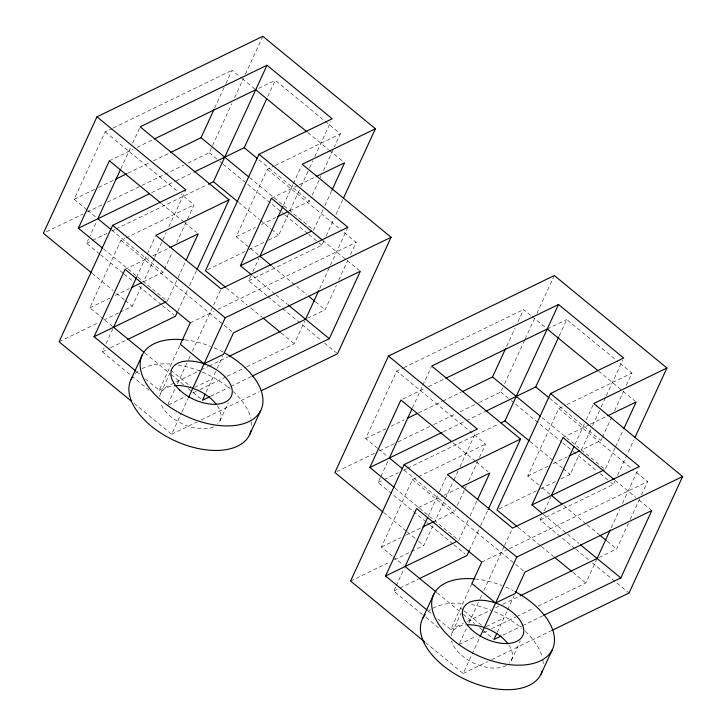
<?xml version="1.0" encoding="UTF-8"?>
<svg xmlns="http://www.w3.org/2000/svg" width="726" height="726" viewBox="0 0 726 726"><rect width="100%" height="100%" fill="white"/><g stroke="black" fill="none" stroke-linecap="round" stroke-linejoin="round"><path stroke-width="0.54" stroke-dasharray="3.63 2.72" d="M86.866 209.714L74.17 199.287L105.188 131.86L112.285 128.411M99.671 254L86.594 243.274L88.472 239.181M88.944 238.164L96.467 221.82M120.897 168.695L130.762 147.242M132.64 143.158L140.163 126.814M103.419 318.923L89.87 307.806L120.888 240.379L124.936 238.409M149.229 390.325L102.293 351.783L104.181 347.7M106.06 343.616L113.574 327.272L104.263 319.621M136.597 277.214L155.391 236.349M214.642 108.092L225.45 84.588M225.922 83.572L232.03 70.295L241.341 77.936M120.062 312.189L132.259 306.272L142.133 284.819M154.348 258.256L143.539 281.752L163.051 272.277L172.452 251.849M154.81 257.231L166.091 232.719M168.913 226.585L185.829 189.813M187.889 163.132L209.251 152.759L231.812 103.727M234.625 97.593L243.555 78.181M245.433 74.097L262.821 36.3M176.681 242.656L187.018 220.178M187.489 219.161L194.06 204.859L181.028 194.151M167.243 301.217L177.58 278.739M178.042 277.722L185.094 262.395M267.722 96.631L275.245 80.287L340.421 133.811L334.314 147.088M177.825 311.155L187.689 289.701M189.577 285.617L196.619 270.29M145.336 378.845L159.239 390.27L179.912 345.322M160.7 393.22L169.63 373.808M258.238 254.835L236.231 236.758L267.241 169.33L274.328 165.891M167.942 404.291L175.465 387.947M177.344 383.863L188.152 360.368M188.624 359.343L190.502 355.259M192.381 351.166L221.04 288.857M134.138 403.429L171.663 434.248L181.527 412.795M181.999 411.778L188.107 398.492M266.95 295.763L248.655 280.735L251.005 275.635M252.884 271.542L258.991 258.265M283.43 205.14L292.823 184.713M293.295 183.687L301.281 166.327M206.211 392.085L216.548 369.616M217.02 368.59L222.655 356.33M268.457 240.161L278.621 235.224L299.293 190.276M301.172 186.192L309.158 168.822M309.63 167.797L312.924 160.646M314.803 156.562L330.775 121.832M289.892 210.703L309.412 201.238L310.347 199.187M312.225 195.103L319.749 178.759M320.22 177.734L321.155 175.692M323.506 170.583L333.842 148.113M219.869 421.098L228.327 402.712M322.997 209.741L313.596 230.169L249.916 177.879M324.876 205.658L331.455 191.355M248.655 280.735L321.836 245.216L324.186 240.106M326.065 236.023L334.051 218.653M335.929 214.569L342.981 199.242M246.622 366.893L294.32 343.743L304.657 321.264M319.694 288.576L330.031 266.097M330.502 265.081L347.881 227.283M307.552 318.278L325.112 309.748L336.392 285.236M338.733 280.127L347.663 260.716M350.486 254.581L356.121 242.33L343.089 231.621M377.538 448.269L365.695 438.531L396.705 371.113L402.794 368.155M426.044 521.876L378.119 482.518L380.46 477.409M380.932 476.383L388.455 460.039M412.413 407.939L422.287 386.486M422.75 385.47L431.208 367.084M392.394 556.089L381.395 547.05L412.404 479.623L417.468 477.173M422.496 614.586L393.819 591.037L395.697 586.944M396.169 585.927L404.155 568.558M428.113 516.458L438.921 492.963M439.393 491.938L447.379 474.577M506.63 346.311L515.088 327.925M517.91 321.8L523.546 309.539L531.169 315.792M411.578 551.442L423.775 545.516L444.92 499.542M445.392 498.526L453.378 481.157M453.85 480.14L458.079 470.947M459.957 466.854L475.938 432.124M479.405 402.376L500.777 392.004L502.655 387.92M504.534 383.836L524.735 339.904M525.207 338.888L535.071 317.434M536.95 313.342L554.337 275.544M468.152 520.034L458.759 540.462L435.055 520.996L454.567 511.531L455.511 509.48M457.389 505.396L464.903 489.052M465.375 488.035L466.319 485.984M468.669 480.884L477.59 461.473M479.478 457.38L485.585 444.103L396.705 371.113M470.031 515.95L477.082 500.622M559.247 335.875L566.761 319.531L616.301 360.214M469.341 550.399L480.149 526.904M480.621 525.887L488.135 509.543M437.724 618.806L450.755 629.515L471.9 583.541M452.216 632.464L461.146 613.053M538.756 485.041L527.748 476.002L558.757 408.584L565.844 405.144M459.467 643.535L466.981 627.191M468.86 623.108L479.668 599.612M480.14 598.587L482.019 594.503M483.897 590.419L504.098 546.487M504.57 545.471L512.556 528.101M425.654 642.682L463.179 673.501L479.623 637.746M575.028 548.611L540.171 519.988L542.05 515.905M544.4 510.795L550.508 497.51M574.947 444.394L584.339 423.957M586.218 419.873L593.741 403.529M497.265 632.355L507.129 610.902M507.601 609.885L514.18 595.583M560.989 478.915L570.137 474.468L579.539 454.04M590.81 429.52L581.417 449.957L600.928 440.482L601.872 438.44M592.688 425.436L600.683 408.066M601.146 407.05L605.847 396.832M606.319 395.815L622.763 360.06M602.335 437.415L612.209 415.962M614.559 410.852L623.48 391.45M626.302 385.315L631.938 373.055L617.164 360.922M511.385 660.351L520.315 640.94M614.986 447.969L605.112 469.423L541.442 417.123M615.448 446.944L623.443 429.574M540.171 519.988L613.352 484.46L614.759 481.402M617.581 475.267L634.025 439.511M538.148 606.137L585.837 582.987L597.117 558.466M611.21 527.82L619.668 509.434M622.491 503.309L638.463 468.569M599.068 557.523L616.628 549.001L628.38 523.455M630.259 519.371L639.651 498.943M641.53 494.851L647.637 481.574L634.606 470.865M113.301 127.921L232.03 70.295M109.372 160.8L132.949 149.356M137.005 147.387L153.24 139.51M258.656 88.336L275.245 80.287M74.17 199.287L94.471 189.432M98.527 187.462L113.746 180.075M127.957 173.178L149.266 162.833M153.322 160.863L169.557 152.986M46.437 231.794L83.073 214.016M87.138 212.037L102.402 204.623M107.493 202.155L141.071 185.856M142.087 185.366L183.814 165.111M151.652 192.644L174.993 181.319M176.01 180.819L193.261 172.452M86.594 243.274L91.667 240.805M92.683 240.315L106.894 233.418M111.967 230.959L115.007 229.48M116.024 228.98L207.355 184.649M125.943 237.919L194.06 204.859M275.345 165.401L340.421 133.811M125.072 269.319L148.639 257.875M152.687 255.915L168.886 248.047M271.433 198.271L298.032 185.357M299.048 184.867L315.247 176.999M89.87 307.806L110.125 297.969M115.189 295.518L129.364 288.63M236.231 236.758L255.47 227.419M261.541 224.47L275.717 217.591M59.078 341.792L98.718 322.553M103.8 320.084L119.046 312.688M207.473 269.763L245.079 251.505M249.145 249.535L267.44 240.651M102.293 351.783L109.408 348.335M110.425 347.836L125.671 340.44M190.248 322.843L213.825 311.4M217.882 309.43L356.121 242.33M159.239 390.27L200.058 370.451M201.075 369.961L208.18 366.512M209.197 366.022L228.472 356.657M194.759 387.33L212.319 378.809M168.486 404.818L185.738 396.45M192.844 393.002L198.933 390.043M199.949 389.553L226.331 376.74M227.347 376.25L245.615 367.383M210.567 396.323L229.852 386.958M230.868 386.468L251.16 376.613M171.663 434.248L197.1 421.906M201.175 419.927L259.182 391.768M403.801 367.665L523.546 309.539M402.839 399.1L424.465 388.601M428.522 386.631L444.757 378.754M547.25 329.005L566.761 319.531M365.695 438.531L385.987 428.685M391.06 426.216L404.255 419.819M418.457 412.922L441.798 401.587M442.815 401.097L461.074 392.231M336.937 471.537L374.589 453.26M379.671 450.792L396.977 442.388M397.993 441.898L432.596 425.1M433.613 424.61L456.001 413.738M460.066 411.769L478.389 402.876M443.178 431.888L465.502 421.053M466.509 420.563L484.777 411.696M378.119 482.518L383.192 480.049M384.208 479.559L398.411 472.662M403.484 470.203L406.533 468.724M407.54 468.234L498.871 423.902M418.475 476.673L485.585 444.103M566.861 404.645L631.938 373.055M418.539 507.619L443.196 495.649M444.203 495.159L460.402 487.291M562.949 437.515L589.548 424.601M590.565 424.111L606.764 416.252M381.395 547.05L400.634 537.712M405.689 535.253L420.88 527.884M527.748 476.002L548.003 466.174M553.067 463.714L567.242 456.835M350.604 581.036L390.243 561.797M394.3 559.828L410.562 551.932M498.989 509.008L539.645 489.27M540.661 488.779L555.907 481.383M393.819 591.037L398.901 588.568M399.917 588.069L418.212 579.194M481.765 562.096L508.382 549.174M509.398 548.674L647.637 481.574M450.755 629.515L463.442 623.362M467.344 621.465L490.567 610.194M495.64 607.726L498.68 606.246M502.746 604.277L518.981 596.4M486.275 626.583L503.835 618.053M458.995 644.561L476.247 636.185M483.344 632.736L487.409 630.767M491.466 628.798L515.823 616.973M516.83 616.483L534.082 608.107M503.109 635.078L521.368 626.211M522.384 625.712L542.676 615.866M463.179 673.501L487.6 661.64M491.674 659.671L550.698 631.012M532.013 316.491L545.553 327.608M598.523 371.113L635.277 401.296M242.185 78.635L255.733 89.752M307.869 132.577L328.524 149.538M329.368 150.237L342.917 161.353M259.01 159.838L309.412 201.238M549.655 398.374L600.928 440.482M267.241 169.33L342.218 230.904M558.757 408.584L633.734 470.158M615.094 480.34L635.74 497.301M639.134 500.087L651.83 510.514M322.707 240.379L359.461 270.571M500.777 392.004L510.369 399.89M511.249 400.607L514.734 403.475M515.605 404.191L561.86 442.179M562.732 442.896L572.333 450.773M573.204 451.49L596.772 470.847M600.266 473.715L609.858 481.601M610.738 482.318L613.352 484.46M209.251 152.759L218.853 160.646M219.724 161.363L222.347 163.513M223.218 164.23L284.311 214.397M285.182 215.114L307.869 233.745M308.741 234.462L318.342 242.348M319.213 243.065L321.836 245.216M238.645 202.391L259.5 219.524M260.371 220.241L270.798 228.799M271.669 229.516L278.621 235.224M530.162 441.644L562.314 468.052M563.185 468.76L570.137 474.468M542.14 487.827L551.451 495.468M563.621 505.459L586.209 524.018M587.08 524.735L599.249 534.726M607.072 541.142L616.628 549.001M272.096 266.215L306.862 294.765M315.556 301.898L325.112 309.748M105.188 131.86L177.552 191.292M543.23 514.217L566.697 533.492M567.569 534.2L578.867 543.484M252.584 275.689L275.181 294.239M276.052 294.956L287.351 304.239M453.033 442.869L475.376 461.219M476.229 461.917L488.072 471.655M161.517 203.625L183.859 221.974M184.703 222.673L196.555 232.402M575.899 549.328L588.967 560.064M592.452 562.922L629.052 592.979M267.821 296.48L281.77 307.933M282.641 308.65L320.983 340.14M324.468 342.999L336.664 353.017M517.874 527.167L540.525 545.78M541.396 546.487L553.593 556.506M572.769 572.251L585.837 582.987M226.349 287.923L247.267 305.101M250.751 307.96L262.077 317.262M281.252 333.007L294.32 343.743M378.391 448.958L387.702 456.609M404.164 470.13L454.567 511.531M87.719 210.413L97.874 218.753M111.777 230.169L163.051 272.277M412.404 479.623L514.825 563.739M515.669 564.438L524.98 572.088M120.888 240.379L223.309 324.495M224.153 325.194L233.463 332.835M395.08 488.171L434.184 520.288M103.564 248.918L166.39 300.519M426.915 522.593L429.529 524.735M430.4 525.452L453.051 544.055M453.922 544.772L465.248 554.074M100.542 254.717L123.193 273.321M124.064 274.038L132.776 281.198M138.875 286.207L161.535 304.811M162.406 305.528L173.732 314.83M92.175 273.348L113.093 290.527M116.577 293.386L124.418 299.829M125.289 300.546L132.259 306.272M383.7 512.601L406.351 531.205M407.222 531.922L417.677 540.507M418.548 541.224L423.775 545.516M170.801 370.206L191.11 386.894M460.62 608.061L463.161 610.149M464.005 610.847L483.48 626.828M393.238 556.778L403.402 565.127M437.243 592.924L462.453 613.615M463.315 614.332L474.505 623.516M479.577 627.691L482.118 629.778M482.972 630.467L493.126 638.816M144.864 352.963L170.066 373.663M170.928 374.371L183.832 384.971M188.061 388.446L202.454 400.262M136.642 371.712L140.989 375.278M428.159 610.956L431.634 613.815M425.971 617.436L439.003 628.144M135.245 373.563A65.413 36.953 24.7 0 1 139.093 370.405M142.105 368.617A65.413 36.953 24.7 0 1 172.443 364.252M178.051 364.987A65.413 36.953 24.7 0 1 230.333 389.063M233.173 391.568A65.413 36.953 24.7 0 1 250.815 418.285M251.468 421.752A65.413 36.953 24.7 0 1 251.677 425.926M217.473 405.988A32.706 18.477 24.7 0 1 217.809 423.957M213.553 426.824A32.706 18.477 24.7 0 1 183.006 424.147A32.706 18.477 24.7 0 1 160.41 402.921M159.684 396.568A32.706 18.477 24.7 0 1 172.724 385.86M184.649 339.832A65.413 36.953 24.7 0 1 210.44 346.284M214.234 347.836A65.413 36.953 24.7 0 1 223.481 352.291M428.576 611.165A65.413 36.953 24.7 0 1 430.609 609.649M432.841 608.288A65.413 36.953 24.7 0 1 463.968 603.506M471.464 604.567A65.413 36.953 24.7 0 1 490.676 610.049M494.479 611.601A65.413 36.953 24.7 0 1 521.849 628.308M525.379 631.457A65.413 36.953 24.7 0 1 542.331 657.538M542.857 660.143A65.413 36.953 24.7 0 1 543.193 665.179M508.99 645.232A32.706 18.477 24.7 0 1 509.325 663.201M506.285 665.47A32.706 18.477 24.7 0 1 474.523 663.401A32.706 18.477 24.7 0 1 451.536 640.84M451.209 635.813A32.706 18.477 24.7 0 1 465.856 624.904M475.24 578.985A65.413 36.953 24.7 0 1 501.956 585.537M505.75 587.08A65.413 36.953 24.7 0 1 513.182 590.583"/><path stroke-width="1.09" d="M343.452 198.225L375.396 128.756L262.821 36.3L96.948 116.822L43.378 233.282L91.304 272.64M102.693 248.21L78.363 228.227L109.372 160.8L160.646 202.908M120.425 169.721L97.874 218.753L110.906 229.461M96.948 116.822L185.829 189.813L112.648 225.332L59.078 341.792L131.515 401.278M135.771 370.995L94.062 336.737L125.072 269.319L190.248 322.843L180.384 344.296L204.088 363.762L223.599 354.288L233.463 332.835L360.305 271.261L329.295 338.688L252.176 376.122M136.597 277.214L113.574 327.272L143.993 352.246M170.574 152.487L201.02 137.713L214.17 109.109M208.371 184.159L213.444 181.7L267.005 65.24L332.181 118.765L259.01 154.284L205.44 270.744L225.477 287.206M131.116 379.281L142.396 354.76M186.037 260.353L198.252 233.79L169.902 247.557M194.278 171.953L244.235 147.705L266.787 98.672M177.353 312.18L175.474 316.264L127.703 339.45M197.091 269.273L229.044 199.804L140.163 126.814L267.005 65.24M251.713 274.972L240.415 265.698L271.433 198.271L321.836 239.662M188.578 397.476L225.223 317.788L391.096 237.275L302.225 164.285L375.396 128.756M282.959 206.166L259.935 256.224L271.234 265.498M205.276 394.127L202.454 400.262L209.56 396.813M331.918 190.33L344.605 162.751L316.255 176.509M249.454 435.046L260.725 410.526M318.75 290.618L305.601 319.222L229.489 356.167M391.096 237.275L337.536 353.734L261.215 390.779M634.969 437.469L666.922 368.009L554.337 275.544L388.464 356.067L334.904 472.526L382.829 511.884M394.209 487.455L369.879 467.471L400.888 400.044L451.291 441.444M411.941 408.965L389.39 457.997L402.431 468.706M388.464 356.067L477.345 429.057L404.164 464.586L350.604 581.036L424.783 641.965M427.296 610.248L385.579 575.99L416.588 508.563L481.765 562.096L471.9 583.541L495.604 603.007L515.115 593.541L524.98 572.088L651.83 510.514L620.812 577.932L543.692 615.367M427.65 517.484L405.09 566.516L436.38 592.207M462.09 391.741L492.537 376.957L505.695 348.353M500.904 422.913L504.96 420.944L558.521 304.484L623.707 358.009L550.526 393.537L496.956 509.997L517.003 526.45M422.641 618.525L433.912 594.004M477.554 499.606L489.769 473.043L461.418 486.801M485.794 411.206L535.752 386.949L558.775 336.9M469.341 550.399L466.99 555.508L419.229 578.695M488.135 509.543L520.56 439.048L431.68 366.058L558.521 304.484M542.367 513.509L531.94 504.942L562.949 437.515L614.223 479.623M480.095 636.72L516.749 557.042L682.621 476.519L593.741 403.529L666.922 368.009M574.003 446.436L551.451 495.468L561.879 504.035M496.793 633.381L493.97 639.506L501.076 636.058M623.906 428.558L636.13 401.995L607.78 415.762M540.97 674.291L552.25 649.77M610.267 529.862L597.117 558.466L519.997 595.91M682.621 476.519L629.052 592.979L551.715 630.522M154.257 139.011L255.733 89.752L307.007 131.86M115.779 179.095L126.941 173.668M78.363 228.227L149.629 193.633M229.044 199.804L155.863 235.324L221.04 288.857L347.881 227.283L259.01 154.284M131.388 287.65L141.516 282.732M277.749 216.602L287.868 211.693M94.062 336.737L166.227 301.707M240.415 265.698L311.572 231.158M445.773 378.264L547.25 329.005L597.652 370.396M407.295 418.339L417.441 413.412M369.879 467.471L442.161 432.387M520.56 439.048L447.379 474.577L512.556 528.101L639.406 466.528L550.526 393.537M422.904 526.894L434.039 521.495M569.266 455.855L579.393 450.937M385.579 575.99L456.736 541.451M531.94 504.942L604.105 469.913M244.235 147.705L257.267 158.413M535.752 386.949L548.783 397.657M492.537 376.957L540.571 416.406M201.02 137.713L249.054 177.162M213.444 181.7L237.774 201.683M504.96 420.944L529.29 440.927M600.121 535.434L606.201 540.434M308.595 296.19L314.685 301.181M580.6 544.908L620.812 577.932M288.213 304.947L329.295 338.688M554.464 557.223L571.897 571.534M262.948 317.979L280.381 332.29M404.164 464.586L516.749 557.042M112.648 225.332L225.223 317.788M174.34 385.66A32.706 18.477 24.7 0 1 216.52 404.636M251.042 430.672A65.413 36.953 24.7 0 1 175.728 441.136A65.413 36.953 24.7 0 1 132.268 377.248M225.269 353.281A65.413 36.953 24.7 0 1 248.936 421.588A65.413 36.953 24.7 0 1 150.473 389.49A65.413 36.953 24.7 0 1 183.723 339.741M514.997 591.536A65.413 36.953 24.7 0 1 541.46 660.324A65.413 36.953 24.7 0 1 442.715 629.633A65.413 36.953 24.7 0 1 474.323 578.894M542.358 670.679A65.413 36.953 24.7 0 1 464.767 679.237A65.413 36.953 24.7 0 1 425.164 614.595M467.535 624.796A32.706 18.477 24.7 0 1 508.037 643.88M179.658 390.016A32.706 18.477 24.7 0 0 231.149 396.587A32.706 18.477 24.7 0 0 193.878 361.33A32.706 18.477 24.7 0 0 179.658 390.016M471.183 629.26A32.706 18.477 24.7 0 0 522.666 635.831A32.706 18.477 24.7 0 0 485.395 600.574A32.706 18.477 24.7 0 0 471.183 629.26"/></g></svg>
